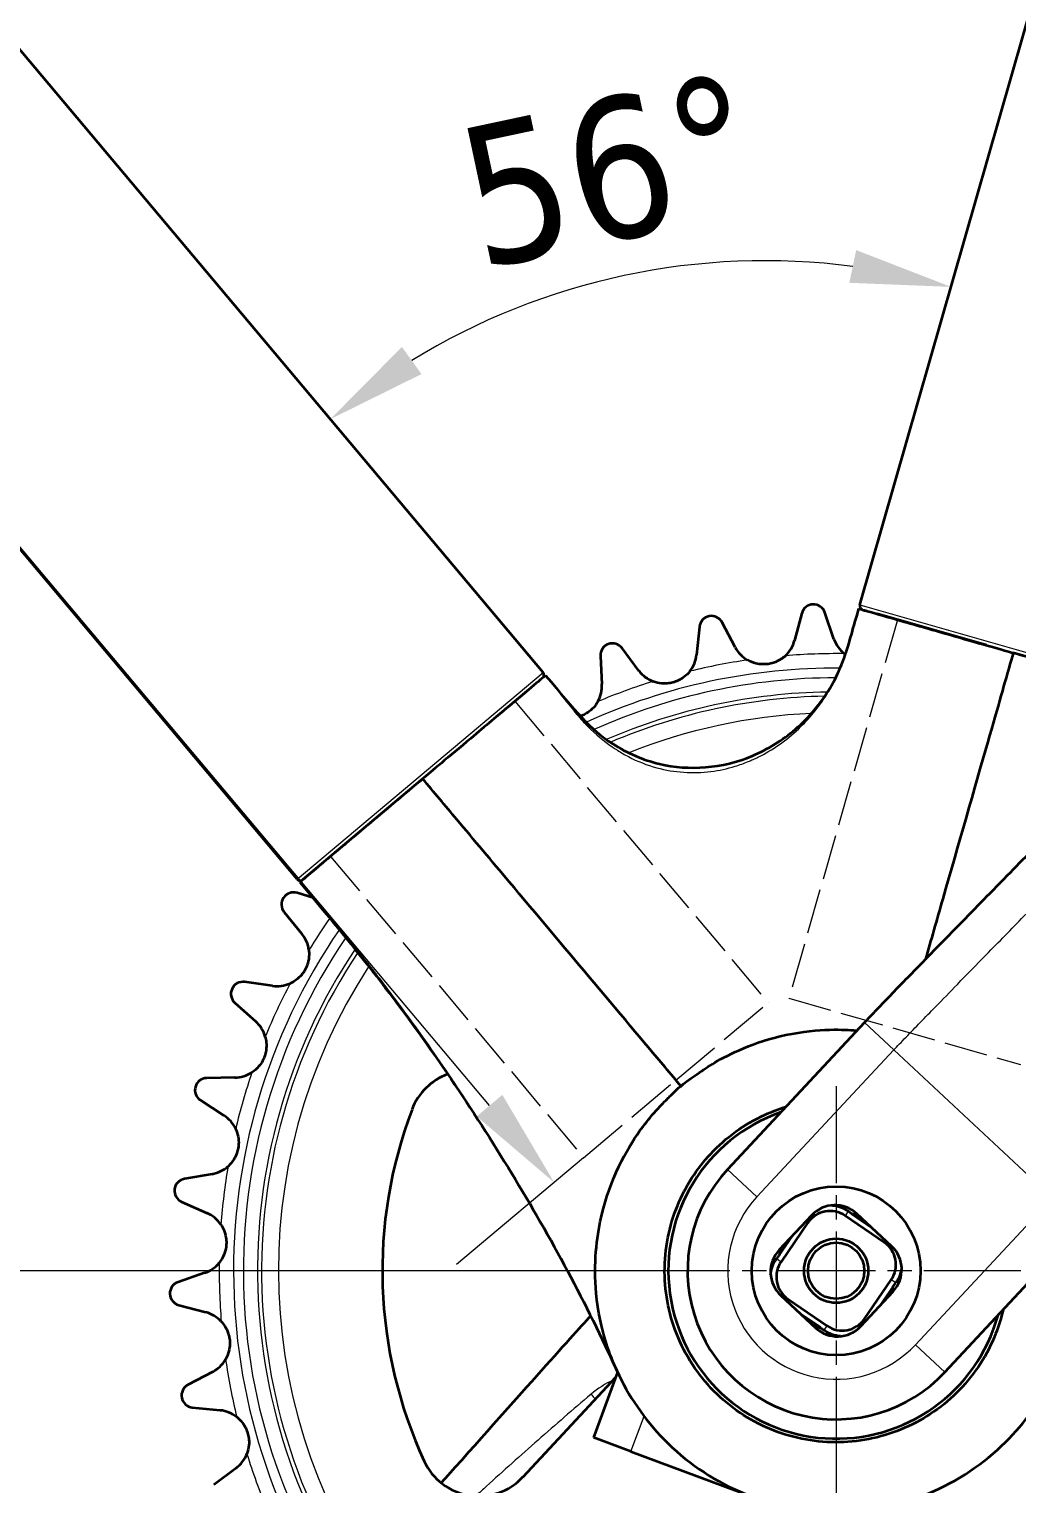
# Model space of a CAD drawing. Header units: millimetres. Extents: x 103 to 2059, y 115 to 1460.
# Drawn here: x 1101.3 to 1224.3, y 564.4 to 745.5 of the extents above; entities that cross this region are included whole.
import ezdxf

# ---------------------------------------------------------------- set-up
doc = ezdxf.new("R2010")
doc.units = ezdxf.units.MM
doc.header["$LTSCALE"] = 5
doc.linetypes.add('CHAIN', pattern=[0.3543, 0.2362, -0.0295, 0.0591, -0.0295])
doc.linetypes.add('DASHED', pattern=[0.2068, 0.1655, -0.0413])
for name, color, linetype, lineweight in [('Center Mark (ISO)', 7, 'Continuous', 9), ('Dimension (ISO)', 7, 'Continuous', 9), ('Hidden (ISO)', 7, 'DASHED', 9), ('Visible (ISO)', 7, 'Continuous', 35), ('Visible Narrow (ISO)', 7, 'Continuous', 9)]:
    doc.layers.add(name, color=color, linetype=linetype, lineweight=lineweight)
doc.styles.add('Note Text (ISO)', font='tahoma.ttf')
doc.dimstyles.new('Default (ISO)', dxfattribs={"dimscale": 5, "dimtxt": 3.5, "dimasz": 2.5, "dimexe": 3.175, "dimexo": 0, "dimgap": 0.762, "dimtad": 1, "dimdec": 1, "dimrnd": 1e-08, "dimzin": 4, "dimtxsty": 'Note Text (ISO)', "dimcen": 0.09, "dimdle": 10, "dimclrd": 256, "dimclre": 256, "dimclrt": 256, "dimadec": 0, "dimazin": 0, "dimtfac": 1.001486, "dimtmove": 0, "dimatfit": 3, "dimfxl": 0, "dimtolj": 1, "dimtzin": 0, "dimlwd": -1, "dimlwe": -1, "dimarcsym": 0})

# ---------------------------------------------------------------- blocks, each defined once
blk = doc.blocks.new('*D4')
at = {"layer": 'Defpoints', "color": 0}
for p in [(1188.94, 716.58), (1204.71, 673.84), (1165.25, 665.43), (1192.88, 632.57)]:
    blk.add_point(p, dxfattribs=at)
at = {"layer": 'Dimension (ISO)'}
blk.add_arc((1192.88, 632.57), 84.1, 82.5241, 121.5304, dxfattribs=at)
for points in [[(1204.24, 717.99), (1203.39, 713.92), (1216.06, 713.41)], [(1150.12, 702.56), (1147.68, 705.94), (1138.76, 696.94)]]:
    blk.add_solid(points, dxfattribs=at)
at = {"layer": 'Dimension (ISO)', "insert": (1153.67, 732.7), "char_height": 17.5, "attachment_point": 1, "rotation": 12.0272, "style": 'Note Text (ISO)'}
blk.add_mtext('\\A1;56°', dxfattribs=at)
blk = doc.blocks.new('*D5')
at = {"layer": 'Defpoints', "color": 0}
for p in [(881.23, 1080.41), (1321.29, 1080.41), (1221.3, 1034.49), (1204.71, 673.84)]:
    blk.add_point(p, dxfattribs=at)
at = {"layer": 'Dimension (ISO)'}
blk.add_arc((1321.29, 1080.41), 110.03, 186.5127, 247.4873, dxfattribs=at)
for points in [[(1209.89, 1067.81), (1214.05, 1068.05), (1211.26, 1080.41)], [(1279.85, 980.74), (1278.48, 976.8), (1290.96, 974.65)]]:
    blk.add_solid(points, dxfattribs=at)
at = {"layer": 'Dimension (ISO)', "insert": (1239.83, 1041.1), "char_height": 17.5, "attachment_point": 1, "rotation": 307, "style": 'Note Text (ISO)'}
blk.add_mtext('\\A1;74°', dxfattribs=at)
blk = doc.blocks.new('*D6')
at = {"layer": 'Defpoints', "color": 0}
for p in [(816.37, 1080.41), (881.23, 1080.41), (942.13, 997.81), (1165.25, 665.43)]:
    blk.add_point(p, dxfattribs=at)
at = {"layer": 'Dimension (ISO)'}
blk.add_arc((816.37, 1080.41), 150.46, 314.8159, 355.2386, dxfattribs=at)
for points in [[(964.23, 1068.01), (968.39, 1067.84), (966.83, 1080.41)], [(923.82, 972.14), (921.01, 975.22), (913.19, 965.24)]]:
    blk.add_solid(points, dxfattribs=at)
at = {"layer": 'Dimension (ISO)', "insert": (925.41, 1010.34), "char_height": 17.5, "attachment_point": 1, "rotation": 65.0272, "style": 'Note Text (ISO)'}
blk.add_mtext('\\A1;50°', dxfattribs=at)
blk = doc.blocks.new('*D7')
at = {"layer": 'Defpoints', "color": 0}
for p in [(805.44, 1039.02), (801.76, 1035.93), (1170.31, 605.02)]:
    blk.add_point(p, dxfattribs=at)
at = {"layer": 'Dimension (ISO)'}
for p, q in [((805.44, 1039.02), (789.61, 1025.71)), ((1158.59, 611.5), (809.81, 1026.36)), ((1170.31, 605.02), (1154.49, 591.71))]:
    blk.add_line(p, q, dxfattribs=at)
for points in [[(811.4, 1027.7), (808.21, 1025.02), (801.76, 1035.93)], [(1160.19, 612.84), (1157, 610.16), (1166.64, 601.93)]]:
    blk.add_solid(points, dxfattribs=at)
at = {"layer": 'Dimension (ISO)', "insert": (953.45, 897.37), "char_height": 17.5, "attachment_point": 1, "rotation": 310.0545, "style": 'Note Text (ISO)'}
blk.add_mtext('\\A1;\\fTahoma|b0|i0;{\\H17.5000;(469,0) - 567,0}', dxfattribs=at)
blk = doc.blocks.new('*D12')
at = {"layer": 'Defpoints', "color": 0}
for p in [(624.78, 661.37), (1641.2, 660.94), (1641.2, 191.37)]:
    blk.add_point(p, dxfattribs=at)
at = {"layer": 'Dimension (ISO)'}
for p, q in [((624.78, 661.37), (624.78, 175.49)), ((1641.2, 660.94), (1641.2, 175.49)), ((637.28, 191.37), (1628.7, 191.37))]:
    blk.add_line(p, q, dxfattribs=at)
for points in [[(637.28, 193.45), (637.28, 189.28), (624.78, 191.37)], [(1628.7, 193.45), (1628.7, 189.28), (1641.2, 191.37)]]:
    blk.add_solid(points, dxfattribs=at)
at = {"layer": 'Dimension (ISO)', "insert": (1090.59, 217.38), "char_height": 17.5, "attachment_point": 1, "style": 'Note Text (ISO)'}
blk.add_mtext('\\A1;1016,4', dxfattribs=at)
blk = doc.blocks.new('*D13')
at = {"layer": 'Defpoints', "color": 0}
for p in [(227.69, 661.37), (292.28, 661.37), (1178.75, 590.94)]:
    blk.add_point(p, dxfattribs=at)
at = {"layer": 'Dimension (ISO)'}
for p, q in [((292.28, 661.37), (211.82, 661.37)), ((227.69, 603.44), (227.69, 648.87)), ((1178.75, 590.94), (211.82, 590.94))]:
    blk.add_line(p, q, dxfattribs=at)
for points in [[(225.61, 648.87), (229.77, 648.87), (227.69, 661.37)], [(225.61, 603.44), (229.77, 603.44), (227.69, 590.94)]]:
    blk.add_solid(points, dxfattribs=at)
at = {"layer": 'Dimension (ISO)', "insert": (201.68, 603.47), "char_height": 17.5, "attachment_point": 1, "rotation": 90, "style": 'Note Text (ISO)'}
blk.add_mtext('\\A1;70,4', dxfattribs=at)
blk = doc.blocks.new('*D15')
at = {"layer": 'Defpoints', "color": 0}
for p in [(1201.75, 567.94), (624.78, 328.87), (624.78, 240.94)]:
    blk.add_point(p, dxfattribs=at)
at = {"layer": 'Dimension (ISO)'}
for p, q in [((1201.75, 567.94), (1201.75, 225.07)), ((624.78, 328.87), (624.78, 225.07)), ((1189.25, 240.94), (637.28, 240.94))]:
    blk.add_line(p, q, dxfattribs=at)
for points in [[(637.28, 243.03), (637.28, 238.86), (624.78, 240.94)], [(1189.25, 243.03), (1189.25, 238.86), (1201.75, 240.94)]]:
    blk.add_solid(points, dxfattribs=at)
at = {"layer": 'Dimension (ISO)', "insert": (884.49, 266.95), "char_height": 17.5, "attachment_point": 1, "style": 'Note Text (ISO)'}
blk.add_mtext('\\A1;577,0', dxfattribs=at)
blk = doc.blocks.new('*D16')
at = {"layer": 'Defpoints', "color": 0}
for p in [(1201.75, 567.94), (1641.2, 328.44), (1201.75, 240.94)]:
    blk.add_point(p, dxfattribs=at)
at = {"layer": 'Dimension (ISO)'}
for p, q in [((1201.75, 567.94), (1201.75, 225.07)), ((1641.2, 328.44), (1641.2, 225.07)), ((1628.7, 240.94), (1214.25, 240.94))]:
    blk.add_line(p, q, dxfattribs=at)
for points in [[(1214.25, 243.03), (1214.25, 238.86), (1201.75, 240.94)], [(1628.7, 243.03), (1628.7, 238.86), (1641.2, 240.94)]]:
    blk.add_solid(points, dxfattribs=at)
at = {"layer": 'Dimension (ISO)', "insert": (1400.01, 266.97), "char_height": 17.5, "attachment_point": 1, "style": 'Note Text (ISO)'}
blk.add_mtext('\\A1;439,5', dxfattribs=at)
blk = doc.blocks.new('*D17')
at = {"layer": 'Defpoints', "color": 0}
for p in [(178.7, 1142.44), (813.68, 1142.44), (1641.2, 312.94)]:
    blk.add_point(p, dxfattribs=at)
at = {"layer": 'Dimension (ISO)'}
for p, q in [((813.68, 1142.44), (162.83, 1142.44)), ((178.7, 325.44), (178.7, 1129.94)), ((1641.2, 312.94), (162.83, 312.94))]:
    blk.add_line(p, q, dxfattribs=at)
for points in [[(176.62, 1129.94), (180.79, 1129.94), (178.7, 1142.44)], [(176.62, 325.44), (180.79, 325.44), (178.7, 312.94)]]:
    blk.add_solid(points, dxfattribs=at)
at = {"layer": 'Dimension (ISO)', "insert": (152.64, 698.83), "char_height": 17.5, "attachment_point": 1, "rotation": 90, "style": 'Note Text (ISO)'}
blk.add_mtext('\\A1;829,5', dxfattribs=at)
blk = doc.blocks.new('*D18')
at = {"layer": 'Defpoints', "color": 0}
for p in [(129.29, 1279.41), (1543.27, 1279.41), (1641.2, 312.94)]:
    blk.add_point(p, dxfattribs=at)
at = {"layer": 'Dimension (ISO)'}
for p, q in [((1543.27, 1279.41), (113.41, 1279.41)), ((129.29, 325.44), (129.29, 1266.91)), ((1641.2, 312.94), (113.41, 312.94))]:
    blk.add_line(p, q, dxfattribs=at)
for points in [[(127.2, 1266.91), (131.37, 1266.91), (129.29, 1279.41)], [(127.2, 325.44), (131.37, 325.44), (129.29, 312.94)]]:
    blk.add_solid(points, dxfattribs=at)
at = {"layer": 'Dimension (ISO)', "insert": (103.27, 780.31), "char_height": 17.5, "attachment_point": 1, "rotation": 90, "style": 'Note Text (ISO)'}
blk.add_mtext('\\A1;966,5', dxfattribs=at)
blk = doc.blocks.new('*D19')
at = {"layer": 'Defpoints', "color": 0}
for p in [(276.78, 661.37), (1989.2, 660.94), (1989.2, 131.37)]:
    blk.add_point(p, dxfattribs=at)
at = {"layer": 'Dimension (ISO)'}
for p, q in [((276.78, 661.37), (276.78, 115.49)), ((1989.2, 660.94), (1989.2, 115.49)), ((289.28, 131.37), (1976.7, 131.37))]:
    blk.add_line(p, q, dxfattribs=at)
for points in [[(289.28, 133.45), (289.28, 129.28), (276.78, 131.37)], [(1976.7, 133.45), (1976.7, 129.28), (1989.2, 131.37)]]:
    blk.add_solid(points, dxfattribs=at)
at = {"layer": 'Dimension (ISO)', "insert": (1090.59, 157.39), "char_height": 17.5, "attachment_point": 1, "style": 'Note Text (ISO)'}
blk.add_mtext('\\A1;1712,4', dxfattribs=at)
blk = doc.blocks.new('*D20')
at = {"layer": 'Defpoints', "color": 0}
for p in [(1033.52, 684.27), (1134.63, 639.69), (1175.57, 590.94), (1175.62, 590.94)]:
    blk.add_point(p, dxfattribs=at)
at = {"layer": 'Dimension (ISO)'}
blk.add_line((1175.57, 590.94), (989.74, 590.94), dxfattribs=at)
blk.add_arc((1175.62, 590.94), 170, 134.2684, 175.7861, dxfattribs=at)
for points in [[(1055.55, 714.22), (1058.35, 711.13), (1066.22, 721.07)], [(1008.16, 603.36), (1003.99, 603.51), (1005.62, 590.94)]]:
    blk.add_solid(points, dxfattribs=at)
at = {"layer": 'Dimension (ISO)', "insert": (985.11, 620.73), "char_height": 17.5, "attachment_point": 1, "rotation": 75.9104, "style": 'Note Text (ISO)'}
blk.add_mtext('\\A1;50°', dxfattribs=at)

msp = doc.modelspace()

# ---------------------------------------------------------------- linework, layer by layer
at = {"layer": 'Center Mark (ISO)', "linetype": 'CHAIN', "ltscale": 10.223008}
for p, q in [((1201.75, 613.94), (1201.75, 567.94)), ((1224.75, 590.94), (1178.75, 590.94))]:
    msp.add_line(p, q, dxfattribs=at)
at = {"layer": 'Dimension (ISO)'}
msp.add_line((1178.75, 590.94), (1175.62, 590.94), dxfattribs=at)
at = {"layer": 'Hidden (ISO)', "ltscale": 6.769419}
msp.add_line((1209.38, 671.98), (1195.87, 624.88), dxfattribs=at)
at = {"layer": 'Hidden (ISO)', "ltscale": 3.301865}
msp.add_line((1206.87, 672.7), (1205.05, 673.22), dxfattribs=at)
at = {"layer": 'Hidden (ISO)', "ltscale": 1.333499}
msp.add_line((1223.8, 667.84), (1220.45, 668.8), dxfattribs=at)
at = {"layer": 'Hidden (ISO)', "ltscale": 3.564898}
msp.add_line((1165.19, 664.73), (1163.5, 663.31), dxfattribs=at)
at = {"layer": 'Hidden (ISO)', "ltscale": 6.769598}
msp.add_line((1161.75, 661.83), (1193.28, 624.32), dxfattribs=at)
at = {"layer": 'Hidden (ISO)', "ltscale": 6.205832}
msp.add_line((1159.39, 659.85), (1150.26, 652.18), dxfattribs=at)
at = {"layer": 'Hidden (ISO)', "ltscale": 6.768548}
msp.add_line((1138.79, 642.52), (1170.31, 605.02), dxfattribs=at)
at = {"layer": 'Hidden (ISO)', "ltscale": 6.510623}
msp.add_line((1195.87, 624.88), (1224.71, 616.61), dxfattribs=at)
at = {"layer": 'Hidden (ISO)', "ltscale": 7.596292}
msp.add_line((1181.79, 614.67), (1193.28, 624.32), dxfattribs=at)
at = {"layer": 'Hidden (ISO)', "ltscale": 7.594634}
msp.add_line((1170.31, 605.02), (1181.79, 614.67), dxfattribs=at)
at = {"layer": 'Hidden (ISO)', "ltscale": 0.031019}
msp.add_arc((1205.19, 673.7), 0.5, 244.6344, 254, dxfattribs=at)
at = {"layer": 'Hidden (ISO)', "ltscale": 0.022783}
msp.add_arc((1164.87, 665.11), 0.5, 310.0545, 316.9413, dxfattribs=at)
at = {"layer": 'Visible (ISO)'}
for p, q in [((1165.25, 665.43), (864.09, 1023.65)), ((1204.71, 673.84), (1300.91, 1009.32)), ((1134.63, 639.69), (833.47, 997.91)), ((1197.47, 672.78), (1196.58, 669.4)), ((1201.47, 669.57), (1200.34, 672.88)), ((1220.45, 668.8), (1206.87, 672.7)), ((1209.38, 671.98), (1209.38, 671.98)), ((1184.73, 671.1), (1184.37, 667.63)), ((1189.18, 668.56), (1187.54, 671.65)), ((1177.19, 665.64), (1175.09, 668.44)), ((1172.39, 667.45), (1172.58, 663.97)), ((1230.94, 665.79), (1223.8, 667.84)), ((1163.5, 663.31), (1159.39, 659.85)), ((1161.75, 661.83), (1161.75, 661.83)), ((1150.26, 652.18), (1135.34, 639.63)), ((1138.78, 642.53), (1138.79, 642.52)), ((1136.62, 637.36), (1134.63, 637.97)), ((1133.03, 635.59), (1135.23, 632.88)), ((1131.56, 626.4), (1128.1, 626.89)), ((1126.89, 624.29), (1129.49, 621.96)), ((1205.27, 621.84), (1188.22, 603.56)), ((1126.88, 614.98), (1123.39, 614.93)), ((1181.79, 614.67), (1181.79, 614.67)), ((1122.59, 612.17), (1125.53, 610.27)), ((1124.04, 602.97), (1120.6, 602.38)), ((1120.25, 599.53), (1123.44, 598.11)), ((1198.68, 597.84), (1194.65, 593.53)), ((1207.73, 594.47), (1202.87, 597.8)), ((1203.7, 598.03), (1206.1, 596.38)), ((1208.64, 594.01), (1204.33, 598.04)), ((1198.22, 596.93), (1194.89, 592.06)), ((1215.27, 578.32), (1232.33, 596.6)), ((1194.66, 592.9), (1196.31, 595.3)), ((1123.11, 590.67), (1119.81, 589.54)), ((1205.27, 584.96), (1208.6, 589.82)), ((1208.83, 588.99), (1207.18, 586.58)), ((1194.85, 587.87), (1199.16, 583.85)), ((1195.76, 587.42), (1200.62, 584.09)), ((1204.81, 584.05), (1208.84, 588.36)), ((1119.91, 586.67), (1123.28, 585.78)), ((1171.19, 585.32), (1171.16, 585.29)), ((1199.79, 583.86), (1197.39, 585.51)), ((1124.13, 578.37), (1121.04, 576.74)), ((1174.54, 578.3), (1171.52, 570.2)), ((1174.29, 577.65), (1162.75, 565.27)), ((1121.58, 573.92), (1125.06, 573.57)), ((1176.2, 568.45), (1171.52, 570.2)), ((1176.2, 568.45), (1191.26, 562.83)), ((1127.05, 566.39), (1124.25, 564.29))]:
    msp.add_line(p, q, dxfattribs=at)
for radius in [10.5, 4, 3.5]:
    msp.add_circle((1201.75, 590.94), radius, dxfattribs=at)
for centre, radius, start, end in [((1198.92, 672.39), 1.5, 18.8492, 165.1176), ((1205.19, 673.7), 0.5, 164, 244.6344), ((1186.22, 670.95), 1.5, 27.8492, 174.1176), ((1173.89, 667.54), 1.5, 36.8492, 183.1176), ((1192.71, 670.43), 4, 207.8492, 240.0376), ((1192.71, 670.43), 4, 312.9291, 345.1176), ((1205.26, 670.87), 4, 198.8492, 231.0376), ((1180.39, 668.04), 4, 321.9291, 354.1176), ((1164.87, 665.11), 0.5, 316.9413, 40.0545), ((1180.39, 668.04), 4, 216.8492, 249.0376), ((1168.59, 663.75), 4, 330.9291, 3.1176), ((1135.02, 640.01), 0.5, 220.0545, 310.0545), ((1134.19, 636.54), 1.5, 72.8492, 219.1176), ((1132.13, 630.36), 4, 6.9291, 39.1176), ((1127.89, 625.41), 1.5, 81.8492, 228.1176), ((1132.13, 630.36), 4, 261.8492, 294.0376), ((1126.82, 618.98), 4, 15.9291, 48.1176), ((1123.41, 613.43), 1.5, 90.8492, 237.1176), ((1126.82, 618.98), 4, 270.8492, 303.0376), ((1155.95, 608.37), 7.5, 110.0725, 159.1654), ((1123.36, 606.92), 4, 24.9291, 57.1176), ((1201.75, 590.94), 56.5, 159.1654, 204.8013), ((1201.75, 590.94), 20.9, 109.2555, 344.7112), ((1123.36, 606.92), 4, 279.8492, 312.0376), ((1201.75, 590.94), 18.5, 136.9834, 316.9834), ((1120.86, 600.9), 1.5, 99.8492, 246.1176), ((1121.82, 594.46), 4, 33.9291, 66.1176), ((1200.98, 595.04), 3.34, 55.5933, 145.5933), ((1201.6, 595.11), 4, 46.9834, 136.9834), ((1201.75, 590.94), 7.35, 65.9729, 74.5828), ((1205.85, 591.71), 3.34, 325.5933, 55.5933), ((1205.91, 591.09), 4, 316.9834, 46.9834), ((1197.58, 590.8), 4, 136.9834, 226.9834), ((1201.75, 590.94), 7.35, 155.9729, 164.5828), ((1121.82, 594.46), 4, 288.8492, 321.0376), ((1197.64, 590.18), 3.34, 145.5933, 235.5933), ((1120.29, 588.12), 1.5, 108.8492, 255.1176), ((1201.75, 590.94), 7.35, 335.9729, 344.5828), ((1122.26, 581.91), 4, 42.9291, 75.1176), ((1202.51, 586.84), 3.34, 235.5933, 325.5933), ((1201.75, 590.94), 7.35, 245.9729, 254.5828), ((1201.89, 586.77), 4, 226.9834, 316.9834), ((1122.26, 581.91), 4, 297.8492, 330.0376), ((1121.74, 575.42), 1.5, 117.8492, 264.1176), ((1124.65, 569.59), 4, 51.9291, 84.1176), ((1124.65, 569.59), 4, 306.8492, 339.0376), ((1157.26, 570.39), 7.5, 204.8013, 316.9834)]:
    msp.add_arc(centre, radius, start, end, dxfattribs=at)
for points, knots in [([(1286.38, 705.84), (1283.46, 702.73), (1280.53, 699.62), (1271.77, 690.39), (1265.94, 684.3), (1255.62, 673.59), (1251.14, 668.96), (1243.2, 660.79), (1239.76, 657.25), (1233.66, 651), (1231.01, 648.29), (1226.33, 643.49), (1224.29, 641.4), (1220.68, 637.71), (1219.11, 636.11), (1216.34, 633.27), (1215.13, 632.03), (1212.99, 629.84), (1212.06, 628.88), (1210.48, 627.26), (1209.84, 626.6), (1208.55, 625.27), (1207.9, 624.6), (1206.93, 623.58), (1206.6, 623.24), (1205.94, 622.56), (1205.62, 622.21), (1205.27, 621.84)], [-11.831263, -11.831263, -11.831263, -11.831263, -10.547511, -10.547511, -7.994748, -7.994748, -6.031084, -6.031084, -4.520573, -4.520573, -3.358641, -3.358641, -2.464848, -2.464848, -1.777314, -1.777314, -1.248443, -1.248443, -0.841618, -0.841618, -0.560988, -0.560988, -0.280498, -0.280498, -0.140249, -0.140249, 0, 0, 0, 0]), ([(1165.57, 665.05), (1169.3, 660.63), (1171.08, 658.33), (1175.75, 655.37), (1177.71, 654.53), (1181.61, 653.6), (1183.55, 653.46), (1187.49, 653.78), (1189.46, 654.26), (1193.24, 655.85), (1195.09, 656.99), (1198.34, 659.79), (1199.8, 661.53), (1202.15, 665.4), (1202.76, 667), (1203.97, 671.26), (1204.17, 672), (1204.57, 673.36)], [0.00373, 0.00373, 0.00373, 0.00373, 1.502658, 1.502658, 2.463388, 2.463388, 3.352391, 3.352391, 4.266692, 4.266692, 5.206296, 5.206296, 6.180566, 6.180566, 7.183199, 7.183199, 7.498367, 7.498367, 7.498367, 7.498367]), ([(1204.57, 673.36), (1204.6, 673.35), (1204.71, 673.32), (1207.27, 672.58), (1208.79, 672.14), (1212.19, 671.17), (1214.4, 670.54), (1219.91, 668.96), (1222.74, 668.15), (1223.8, 667.84)], [-0.8552981, -0.8552981, -0.8552981, -0.8552981, -0.6739477, -0.6739477, -0.5311762, -0.5311762, -0.3292998, -0.3292998, -0.000001, -0.000001, -0.000001, -0.000001]), ([(1195.44, 667.5), (1195.26, 667.34), (1195.06, 667.19), (1194.57, 666.88), (1194.27, 666.73), (1193.73, 666.56), (1193.5, 666.5), (1193.05, 666.44), (1192.83, 666.43), (1192.32, 666.44), (1192.03, 666.48), (1191.38, 666.64), (1191.03, 666.78), (1190.71, 666.97)], [-0.7206941, -0.7206941, -0.7206941, -0.7206941, -0.6497683, -0.6497683, -0.5551292, -0.5551292, -0.4893051, -0.4893051, -0.4267558, -0.4267558, -0.3454269, -0.3454269, -0.2370306, -0.2370306, -0.2370306, -0.2370306]), ([(1223.8, 667.84), (1223.75, 667.67), (1223.6, 667.18), (1223.39, 666.45), (1222.85, 664.58), (1221.86, 661.07), (1220.62, 656.77), (1218.98, 651.04), (1216.91, 643.89), (1215.02, 637.25), (1214.27, 634.61), (1213.53, 632.05), (1212.86, 629.7)], [1, 1, 1, 1, 1.0935433, 1.0935433, 1.0935433, 1.3314269, 1.3314269, 1.3314269, 1.6480186, 1.6480186, 1.6480186, 1.774227, 1.774227, 1.774227, 1.774227]), ([(1241.7, 662.71), (1241.32, 662.82), (1240.53, 663.05), (1237.75, 663.84), (1236.31, 664.26), (1233.12, 665.17), (1231.39, 665.67), (1226.86, 666.96), (1224.71, 667.58), (1223.8, 667.84)], [-0.9236692, -0.9236692, -0.9236692, -0.9236692, -0.6688954, -0.6688954, -0.4743845, -0.4743845, -0.2842857, -0.2842857, -0.000001, -0.000001, -0.000001, -0.000001]), ([(1165.57, 665.05), (1165.56, 665.04), (1165.55, 665.03), (1165.45, 664.95), (1165.37, 664.88), (1165.08, 664.64), (1164.79, 664.4), (1163.65, 663.43), (1162.52, 662.48), (1159.7, 660.11), (1158.05, 658.73), (1153.53, 654.93), (1151.23, 652.99), (1150.26, 652.18)], [0.018252, 0.018252, 0.018252, 0.018252, 0.189798, 0.189798, 0.346072, 0.346072, 0.657308, 0.657308, 1.294889, 1.294889, 1.915109, 1.915109, 2.847567, 2.847567, 2.847567, 2.847567]), ([(1183.54, 665.57), (1183.4, 665.39), (1183.24, 665.22), (1182.81, 664.84), (1182.53, 664.64), (1182.01, 664.38), (1181.79, 664.29), (1181.35, 664.15), (1181.13, 664.1), (1180.62, 664.04), (1180.33, 664.03), (1179.66, 664.09), (1179.3, 664.17), (1178.96, 664.3)], [-0.7207961, -0.7207961, -0.7207961, -0.7207961, -0.6533465, -0.6533465, -0.5570058, -0.5570058, -0.4901798, -0.4901798, -0.4269054, -0.4269054, -0.3450301, -0.3450301, -0.237029, -0.237029, -0.237029, -0.237029]), ([(1162.87, 662.78), (1162.87, 662.78), (1162.88, 662.78), (1163.04, 662.91), (1163.19, 663.05), (1163.35, 663.18)], [0.6153898, 0.6153898, 0.6153898, 0.6153898, 0.61689294, 0.61689294, 0.6802657, 0.6802657, 0.6802657, 0.6802657]), ([(1162.87, 662.78), (1162.87, 662.78), (1162.88, 662.78), (1163.04, 662.91), (1163.19, 663.05), (1163.35, 663.18)], [0.6153898, 0.6153898, 0.6153898, 0.6153898, 0.61689294, 0.61689294, 0.6802657, 0.6802657, 0.6802657, 0.6802657]), ([(1172.09, 661.81), (1171.98, 661.62), (1171.87, 661.44), (1171.51, 661), (1171.26, 660.75), (1170.79, 660.4), (1170.58, 660.27), (1170.22, 660.09), (1170.07, 660.03), (1169.92, 659.98)], [-0.7207378, -0.7207378, -0.7207378, -0.7207378, -0.6587958, -0.6587958, -0.5600043, -0.5600043, -0.4915829, -0.4915829, -0.4462145, -0.4462145, -0.4462145, -0.4462145]), ([(1150.26, 652.18), (1149.11, 651.21), (1147, 649.43), (1142.71, 645.82), (1141.06, 644.42), (1137.83, 641.71), (1136.85, 640.89), (1135.41, 639.68), (1135.12, 639.44), (1135.01, 639.35)], [-1.0516128, -1.0516128, -1.0516128, -1.0516128, -0.8257225, -0.8257225, -0.6613532, -0.6613532, -0.4463352, -0.4463352, -0.0789263, -0.0789263, -0.0789263, -0.0789263]), ([(1182.44, 613.91), (1181.83, 614.63), (1181.16, 615.42), (1180.45, 616.27), (1177.88, 619.33), (1174.61, 623.23), (1170.93, 627.6), (1167.87, 631.23), (1164.52, 635.21), (1161.03, 639.37), (1158.9, 641.9), (1156.72, 644.5), (1154.51, 647.12), (1153.1, 648.81), (1151.67, 650.5), (1150.26, 652.18)], [-2, -2, -2, -2, -1.905729, -1.905729, -1.905729, -1.565227, -1.565227, -1.565227, -1.282613, -1.282613, -1.282613, -1.110449, -1.110449, -1.110449, -1, -1, -1, -1]), ([(1134.98, 639.33), (1138.4, 635.19), (1141.11, 631.97), (1146.83, 624.62), (1149.6, 620.86), (1154.93, 613.19), (1157.5, 609.28), (1162.44, 601.33), (1164.81, 597.3), (1169.29, 589.13), (1171.4, 585.02), (1173.37, 580.82)], [0.479206, 0.479206, 0.479206, 0.479206, 1.932866, 1.932866, 3.386526, 3.386526, 4.840185, 4.840185, 6.293845, 6.293845, 7.747505, 7.747505, 7.747505, 7.747505]), ([(1136.1, 630.84), (1136.12, 630.65), (1136.13, 630.46), (1136.12, 629.91), (1136.06, 629.55), (1135.89, 628.97), (1135.79, 628.74), (1135.57, 628.31), (1135.45, 628.11), (1135.12, 627.69), (1134.92, 627.48), (1134.4, 627.05), (1134.09, 626.85), (1133.76, 626.7)], [-0.7206686, -0.7206686, -0.7206686, -0.7206686, -0.6653866, -0.6653866, -0.563676, -0.563676, -0.4933101, -0.4933101, -0.4274756, -0.4274756, -0.3436616, -0.3436616, -0.2370232, -0.2370232, -0.2370232, -0.2370232]), ([(1182.44, 613.91), (1182.77, 614.3), (1183.29, 614.63), (1185.22, 615.95), (1185.82, 616.37), (1188.4, 617.9), (1191.55, 619.46), (1199.73, 621.19), (1202.85, 620.96), (1204.22, 620.85), (1204.28, 620.84), (1204.33, 620.84)], [0.000001, 0.000001, 0.000001, 0.000001, 0.1539548, 0.1539548, 0.254003, 0.254003, 0.4706941, 0.4706941, 0.704022, 0.704022, 0.7143036, 0.7143036, 0.7143036, 0.7143036]), ([(1130.67, 620.08), (1130.73, 619.86), (1130.77, 619.62), (1130.83, 619.05), (1130.82, 618.71), (1130.74, 618.14), (1130.68, 617.91), (1130.53, 617.47), (1130.44, 617.27), (1130.2, 616.82), (1130.03, 616.58), (1129.59, 616.07), (1129.31, 615.83), (1129, 615.63)], [-0.7208053, -0.7208053, -0.7208053, -0.7208053, -0.6524915, -0.6524915, -0.5565382, -0.5565382, -0.4899616, -0.4899616, -0.4268677, -0.4268677, -0.3451284, -0.3451284, -0.2370294, -0.2370294, -0.2370294, -0.2370294]), ([(1174.44, 578.51), (1173.75, 580.08), (1172.31, 583.45), (1171.53, 591.84), (1171.92, 595.05), (1173.59, 602.46), (1175.67, 606.05), (1177.84, 609.1), (1178.46, 609.88), (1179.78, 611.41), (1180.27, 611.89), (1180.88, 612.49), (1181.02, 612.62), (1182.03, 613.62), (1182.13, 613.78), (1182.44, 613.91)], [-0.5481023, -0.5481023, -0.5481023, -0.5481023, -0.4518022, -0.4518022, -0.3760349, -0.3760349, -0.2278024, -0.2278024, -0.175038, -0.175038, -0.1180356, -0.1180356, -0.1014321, -0.1014321, -0.000001, -0.000001, -0.000001, -0.000001]), ([(1182.02, 599.12), (1183, 601.48), (1184.39, 603.64), (1188.04, 607.55), (1190.33, 609.2), (1193.73, 610.75), (1194.6, 611.08), (1195.49, 611.36)], [-13.457624, -13.457624, -13.457624, -13.457624, -12.692199, -12.692199, -11.852859, -11.852859, -11.572563, -11.572563, -11.572563, -11.572563]), ([(1126.98, 608.6), (1127.09, 608.38), (1127.17, 608.14), (1127.31, 607.57), (1127.36, 607.24), (1127.36, 606.68), (1127.33, 606.45), (1127.26, 606), (1127.2, 605.79), (1127.03, 605.31), (1126.9, 605.05), (1126.55, 604.48), (1126.31, 604.19), (1126.03, 603.94)], [-0.7207106, -0.7207106, -0.7207106, -0.7207106, -0.6484878, -0.6484878, -0.5544322, -0.5544322, -0.4889809, -0.4889809, -0.4267015, -0.4267015, -0.3455757, -0.3455757, -0.2370312, -0.2370312, -0.2370312, -0.2370312]), ([(1222.54, 586.11), (1222.3, 585.09), (1221.99, 584.09), (1220.58, 580.5), (1219.05, 578.13), (1215.16, 574.1), (1212.84, 572.49), (1207.71, 570.26), (1204.96, 569.65), (1199.37, 569.54), (1196.59, 570.04), (1191.35, 572.08), (1188.95, 573.62), (1184.86, 577.57), (1183.23, 579.94), (1180.99, 585.17), (1180.41, 587.98), (1180.38, 593.67), (1180.93, 596.49), (1182.02, 599.12)], [-7.081955, -7.081955, -7.081955, -7.081955, -6.765807, -6.765807, -5.926276, -5.926276, -5.086953, -5.086953, -4.248128, -4.248128, -3.409805, -3.409805, -2.561345, -2.561345, -1.706717, -1.706717, -0.853705, -0.853705, 0, 0, 0, 0]), ([(1201.22, 599.09), (1201.29, 599.09), (1201.37, 599.08), (1201.84, 599.02), (1202.22, 598.91), (1202.79, 598.66), (1203.03, 598.52), (1203.25, 598.36)], [2.4081631, 2.4081631, 2.4081631, 2.4081631, 2.4308247, 2.4308247, 2.550375, 2.550375, 2.6507036, 2.6507036, 2.6507036, 2.6507036]), ([(1125.14, 596.69), (1125.28, 596.48), (1125.4, 596.26), (1125.63, 595.72), (1125.72, 595.4), (1125.81, 594.85), (1125.83, 594.61), (1125.82, 594.16), (1125.8, 593.94), (1125.7, 593.44), (1125.62, 593.17), (1125.36, 592.55), (1125.16, 592.23), (1124.93, 591.94)], [-0.720715, -0.720715, -0.720715, -0.720715, -0.6481525, -0.6481525, -0.5542499, -0.5542499, -0.4888962, -0.4888962, -0.4266875, -0.4266875, -0.3456148, -0.3456148, -0.2370313, -0.2370313, -0.2370313, -0.2370313]), ([(1193.59, 590.41), (1193.6, 590.49), (1193.61, 590.57), (1193.67, 591.04), (1193.78, 591.42), (1194.03, 591.99), (1194.17, 592.23), (1194.33, 592.45)], [2.4081631, 2.4081631, 2.4081631, 2.4081631, 2.4308247, 2.4308247, 2.550375, 2.550375, 2.6507036, 2.6507036, 2.6507036, 2.6507036]), ([(1209.9, 591.47), (1209.89, 591.4), (1209.88, 591.32), (1209.82, 590.84), (1209.71, 590.47), (1209.46, 589.9), (1209.32, 589.66), (1209.16, 589.44)], [2.4081631, 2.4081631, 2.4081631, 2.4081631, 2.4308247, 2.4308247, 2.550375, 2.550375, 2.6507036, 2.6507036, 2.6507036, 2.6507036]), ([(1125.19, 584.63), (1125.35, 584.46), (1125.5, 584.26), (1125.81, 583.77), (1125.96, 583.47), (1126.13, 582.93), (1126.19, 582.7), (1126.25, 582.25), (1126.26, 582.03), (1126.25, 581.52), (1126.21, 581.23), (1126.05, 580.58), (1125.91, 580.23), (1125.72, 579.91)], [-0.7206941, -0.7206941, -0.7206941, -0.7206941, -0.6497683, -0.6497683, -0.5551292, -0.5551292, -0.4893051, -0.4893051, -0.4267558, -0.4267558, -0.3454269, -0.3454269, -0.2370306, -0.2370306, -0.2370306, -0.2370306]), ([(1202.27, 582.79), (1202.2, 582.8), (1202.12, 582.81), (1201.65, 582.87), (1201.27, 582.98), (1200.7, 583.23), (1200.46, 583.37), (1200.24, 583.53)], [2.4081631, 2.4081631, 2.4081631, 2.4081631, 2.4308247, 2.4308247, 2.550375, 2.550375, 2.6507036, 2.6507036, 2.6507036, 2.6507036]), ([(1174.44, 578.51), (1175.88, 575.35), (1177.86, 572.46), (1182.99, 567.21), (1186.2, 565), (1193.34, 561.88), (1197.22, 561.03), (1205.07, 560.87), (1208.98, 561.56), (1216.24, 564.39), (1219.54, 566.48), (1224.87, 571.52), (1226.96, 574.33), (1228.53, 577.43)], [0.000001, 0.000001, 0.000001, 0.000001, 1.041341, 1.041341, 2.199104, 2.199104, 3.37621, 3.37621, 4.553299, 4.553299, 5.711063, 5.711063, 6.751806, 6.751806, 6.751806, 6.751806]), ([(1127.11, 572.74), (1127.3, 572.59), (1127.47, 572.43), (1127.85, 572), (1128.05, 571.72), (1128.31, 571.21), (1128.4, 570.99), (1128.54, 570.55), (1128.58, 570.33), (1128.65, 569.82), (1128.66, 569.53), (1128.6, 568.86), (1128.51, 568.5), (1128.38, 568.16)], [-0.7207961, -0.7207961, -0.7207961, -0.7207961, -0.6533465, -0.6533465, -0.5570058, -0.5570058, -0.4901798, -0.4901798, -0.4269054, -0.4269054, -0.3450301, -0.3450301, -0.237029, -0.237029, -0.237029, -0.237029])]:
    msp.add_open_spline(points, degree=3, knots=knots, dxfattribs=at)
for points in [[(1204.57, 673.36), (1204.57, 673.36), (1204.57, 673.36), (1204.57, 673.36)], [(1205.18, 673.19), (1205.32, 673.15), (1205.46, 673.11), (1205.6, 673.07)], [(1202.89, 667.64), (1202.84, 667.68), (1202.79, 667.72), (1202.74, 667.76)], [(1165.57, 665.05), (1165.57, 665.05), (1165.57, 665.05), (1165.57, 665.05)], [(1164.65, 664.27), (1164.76, 664.37), (1164.88, 664.47), (1164.99, 664.56)], [(1134.98, 639.33), (1135.88, 640.08), (1136.77, 640.83), (1137.67, 641.58)], [(1135.01, 639.35), (1134.99, 639.34), (1134.98, 639.33), (1134.98, 639.33)], [(1171.16, 585.29), (1168.76, 582.7), (1161.85, 574.94), (1152.58, 564.53)], [(1173.37, 580.82), (1173.74, 580.05), (1174.09, 579.28), (1174.44, 578.51)]]:
    msp.add_open_spline(points, degree=3, dxfattribs=at)
for points in [[(1203.7, 598.03), (1203.48, 598.19), (1203.25, 598.36)], [(1194.66, 592.9), (1194.5, 592.67), (1194.33, 592.45)], [(1208.83, 588.99), (1208.99, 589.21), (1209.16, 589.44)], [(1199.79, 583.86), (1200.01, 583.7), (1200.24, 583.53)]]:
    msp.add_rational_spline(points, [1.22444228091, 1.21573071742, 1.20515464131], degree=2, dxfattribs=at)
at = {"layer": 'Visible Narrow (ISO)'}
for p, q in [((1204.71, 673.84), (1243.16, 662.81)), ((1134.63, 639.69), (1165.25, 665.43)), ((1208.93, 618.43), (1205.27, 621.84)), ((1191.87, 600.15), (1208.93, 618.43)), ((1228.67, 600.01), (1208.93, 618.43)), ((1188.22, 603.56), (1191.87, 600.15)), ((1228.67, 600.01), (1211.62, 581.73)), ((1203.25, 598.36), (1202.87, 597.8)), ((1198.22, 596.93), (1197.98, 597.1)), ((1207.73, 594.47), (1207.9, 594.71)), ((1194.33, 592.45), (1194.89, 592.06)), ((1209.16, 589.44), (1208.6, 589.82)), ((1195.59, 587.18), (1195.76, 587.42)), ((1171.16, 585.29), (1171.25, 585.21)), ((1205.27, 584.96), (1205.51, 584.79)), ((1200.24, 583.53), (1200.62, 584.09)), ((1215.27, 578.32), (1211.62, 581.73)), ((1176.2, 568.45), (1177.83, 572.83))]:
    msp.add_line(p, q, dxfattribs=at)
for radius, start, end in [(76.82, 98.256, 103.7107), (76.82, 89.256, 94.7107), (75.03, 89.6033, 114.493), (73.81, 90.0372, 114.1167), (76.82, 107.256, 112.7107), (72.05, 90.8499, 113.4057), (71.54, 91.1282, 113.1518), (69.45, 92.5419, 111.8298), (76.82, 145.1389, 148.7107), (75.03, 145.5241, 359.4663), (73.81, 145.8043, 359.3091), (72.05, 146.2332, 359.0749), (71.54, 146.3628, 359.0055), (69.45, 146.9269, 358.71), (76.82, 152.256, 157.7107), (76.82, 161.256, 166.7107), (76.82, 170.256, 175.7107), (13.5, 136.9834, 316.9834), (76.82, 179.256, 184.7107), (76.82, 188.256, 193.7107), (76.82, 197.256, 202.7107)]:
    msp.add_arc((1201.75, 590.94), radius, start, end, dxfattribs=at)
msp.add_ellipse((1171.65, 576.02), major_axis=(-2.26, 2.67), ratio=0.176143, start_param=1.591419, end_param=1.831322, dxfattribs=at)
for points, knots in [([(1208.93, 618.43), (1209.13, 618.65), (1209.37, 618.9), (1209.89, 619.44), (1210.16, 619.73), (1211.02, 620.61), (1211.63, 621.24), (1212.85, 622.5), (1213.47, 623.14), (1215.01, 624.71), (1215.92, 625.65), (1218.03, 627.82), (1219.23, 629.04), (1221.99, 631.87), (1223.56, 633.47), (1227.17, 637.16), (1229.21, 639.25), (1233.91, 644.06), (1236.57, 646.78), (1242.69, 653.07), (1246.16, 656.63), (1254.15, 664.87), (1258.67, 669.54), (1269.1, 680.37), (1275.02, 686.54), (1284.72, 696.77), (1288.48, 700.76), (1292.26, 704.81)], [0, 0, 0, 0, 0.140249, 0.140249, 0.280498, 0.280498, 0.560988, 0.560988, 0.841618, 0.841618, 1.248443, 1.248443, 1.777314, 1.777314, 2.464848, 2.464848, 3.358641, 3.358641, 4.520573, 4.520573, 6.031084, 6.031084, 7.994748, 7.994748, 10.547511, 10.547511, 12.157778, 12.157778, 12.157778, 12.157778]), ([(1203.98, 671.27), (1204.03, 671.44), (1204.07, 671.61), (1204.2, 672.06), (1204.28, 672.32), (1204.4, 672.77), (1204.46, 672.95), (1204.51, 673.14)], [7.2890674, 7.2890674, 7.2890674, 7.2890674, 7.3425403, 7.3425403, 7.4256672, 7.4256672, 7.4812127, 7.4812127, 7.4812127, 7.4812127]), ([(1203.32, 668.93), (1203.44, 669.38), (1203.58, 669.88), (1203.76, 670.51), (1203.81, 670.67), (1203.85, 670.83)], [7.0465102, 7.0465102, 7.0465102, 7.0465102, 7.1951614, 7.1951614, 7.2438956, 7.2438956, 7.2438956, 7.2438956]), ([(1203.1, 668.18), (1203.12, 668.25), (1203.14, 668.33), (1203.21, 668.57), (1203.26, 668.74), (1203.32, 668.93)], [6.9464407, 6.9464407, 6.9464407, 6.9464407, 6.9789299, 6.9789299, 7.0465102, 7.0465102, 7.0465102, 7.0465102]), ([(1202.54, 666.56), (1202.66, 666.86), (1202.77, 667.16), (1202.93, 667.63), (1202.98, 667.8), (1203.03, 667.97)], [6.6957753, 6.6957753, 6.6957753, 6.6957753, 6.8373526, 6.8373526, 6.9151827, 6.9151827, 6.9151827, 6.9151827]), ([(1165.57, 665.05), (1165.69, 664.9), (1165.81, 664.76), (1166.35, 664.11), (1166.75, 663.61), (1167.35, 662.84), (1167.56, 662.58), (1167.76, 662.31)], [0.0037287, 0.0037287, 0.0037287, 0.0037287, 0.0526931, 0.0526931, 0.2345751, 0.2345751, 0.3311996, 0.3311996, 0.3311996, 0.3311996]), ([(1168.42, 661.46), (1168.97, 660.77), (1169.49, 660.14), (1170.4, 659.13), (1170.78, 658.74), (1171.18, 658.35)], [0.4398038, 0.4398038, 0.4398038, 0.4398038, 0.7767123, 0.7767123, 1.0202827, 1.0202827, 1.0202827, 1.0202827]), ([(1197.04, 658.37), (1197.06, 658.38), (1197.07, 658.4), (1197.08, 658.41), (1198.37, 659.64), (1199.54, 661.05), (1200.53, 662.59)], [5.2463302, 5.2463302, 5.2463302, 5.2463302, 5.2548148, 5.2548148, 5.2548148, 6.0437995, 6.0437995, 6.0437995, 6.0437995]), ([(1171.18, 658.35), (1171.19, 658.34), (1171.21, 658.32), (1172.15, 657.42), (1173.17, 656.61), (1174.24, 655.91)], [1.0202827, 1.0202827, 1.0202827, 1.0202827, 1.0281818, 1.0281818, 1.5894022, 1.5894022, 1.5894022, 1.5894022]), ([(1191.42, 654.59), (1191.62, 654.68), (1191.81, 654.77), (1192.93, 655.32), (1193.83, 655.85), (1195.52, 657.03), (1196.31, 657.68), (1197.04, 658.37)], [4.2538155, 4.2538155, 4.2538155, 4.2538155, 4.3491638, 4.3491638, 4.8019893, 4.8019893, 5.2463302, 5.2463302, 5.2463302, 5.2463302]), ([(1174.24, 655.91), (1174.33, 655.85), (1174.43, 655.79), (1174.97, 655.45), (1175.42, 655.18), (1175.88, 654.94)], [1.5894022, 1.5894022, 1.5894022, 1.5894022, 1.6386486, 1.6386486, 1.8695199, 1.8695199, 1.8695199, 1.8695199]), ([(1179.43, 653.55), (1180.51, 653.26), (1181.64, 653.07), (1183.89, 652.92), (1185.03, 652.95), (1187.18, 653.22), (1188.18, 653.44), (1189.72, 653.91), (1190.26, 654.1), (1190.8, 654.33)], [2.435753, 2.435753, 2.435753, 2.435753, 2.939629, 2.939629, 3.443513, 3.443513, 3.896338, 3.896338, 4.154446, 4.154446, 4.154446, 4.154446]), ([(1137.88, 635.95), (1137.44, 636.47), (1136.98, 637.01), (1136.04, 638.12), (1135.56, 638.68), (1135.08, 639.27)], [-0.9225609, -0.9225609, -0.9225609, -0.9225609, -0.7059589, -0.7059589, -0.4893569, -0.4893569, -0.4893569, -0.4893569]), ([(1144.4, 627.98), (1143.57, 629.05), (1142.73, 630.1), (1140.56, 632.76), (1139.23, 634.36), (1137.88, 635.95)], [-1.985868, -1.985868, -1.985868, -1.985868, -1.565828, -1.565828, -0.922561, -0.922561, -0.922561, -0.922561]), ([(1150.6, 619.62), (1149.01, 621.88), (1147.39, 624.1), (1145.3, 626.83), (1144.88, 627.37), (1144.46, 627.91)], [-3.066769, -3.066769, -3.066769, -3.066769, -2.209096, -2.209096, -1.995375, -1.995375, -1.995375, -1.995375]), ([(1161.92, 602.16), (1160.59, 604.38), (1159.23, 606.59), (1157.85, 608.78), (1157.37, 609.53), (1156.89, 610.29), (1156.4, 611.03)], [-5.223598, -5.223598, -5.223598, -5.223598, -4.418191, -4.418191, -4.418191, -4.140652, -4.140652, -4.140652, -4.140652]), ([(1167.16, 593.02), (1166.8, 593.68), (1166.44, 594.33), (1165.58, 595.87), (1165.08, 596.75), (1164.58, 597.62)], [-6.3173094, -6.3173094, -6.3173094, -6.3173094, -6.0828483, -6.0828483, -5.7690334, -5.7690334, -5.7690334, -5.7690334]), ([(1172.03, 583.62), (1171.32, 585.07), (1170.6, 586.51), (1168.98, 589.65), (1168.08, 591.34), (1167.16, 593.02)], [-7.422207, -7.422207, -7.422207, -7.422207, -6.915177, -6.915177, -6.317309, -6.317309, -6.317309, -6.317309]), ([(1171.23, 575.57), (1168.98, 573.66), (1166.8, 571.77), (1162.46, 567.96), (1160.32, 566.04), (1157.75, 563.71), (1157.31, 563.31), (1156.86, 562.9)], [-11.527149, -11.527149, -11.527149, -11.527149, -10.647014, -10.647014, -9.766879, -9.766879, -9.582939, -9.582939, -9.582939, -9.582939])]:
    msp.add_open_spline(points, degree=3, knots=knots, dxfattribs=at)
for points in [[(1204.51, 673.14), (1204.53, 673.21), (1204.55, 673.28), (1204.57, 673.36)], [(1203.85, 670.83), (1203.86, 670.85), (1203.86, 670.88), (1203.87, 670.9)], [(1203.87, 670.9), (1203.89, 670.96), (1203.91, 671.02), (1203.92, 671.09)], [(1203.92, 671.09), (1203.94, 671.15), (1203.96, 671.21), (1203.98, 671.27)], [(1202.32, 666.02), (1202.4, 666.2), (1202.47, 666.38), (1202.54, 666.56)], [(1203.03, 667.97), (1203.05, 668.04), (1203.08, 668.11), (1203.1, 668.18)], [(1201.29, 663.88), (1201.53, 664.32), (1201.76, 664.76), (1201.96, 665.2)], [(1201.96, 665.2), (1202.01, 665.3), (1202.05, 665.4), (1202.1, 665.5)], [(1202.1, 665.5), (1202.18, 665.67), (1202.25, 665.85), (1202.32, 666.02)], [(1200.53, 662.59), (1200.8, 663.01), (1201.05, 663.44), (1201.29, 663.88)], [(1167.76, 662.31), (1167.89, 662.15), (1168.01, 661.99), (1168.14, 661.82)], [(1168.14, 661.82), (1168.14, 661.82), (1168.14, 661.82), (1168.14, 661.81)], [(1168.14, 661.81), (1168.24, 661.69), (1168.33, 661.58), (1168.42, 661.46)], [(1175.88, 654.94), (1177.01, 654.35), (1178.2, 653.88), (1179.43, 653.55)], [(1190.8, 654.33), (1191.01, 654.41), (1191.21, 654.5), (1191.42, 654.59)], [(1135.08, 639.27), (1135.06, 639.29), (1135.03, 639.32), (1135.01, 639.35)], [(1144.46, 627.91), (1144.44, 627.94), (1144.42, 627.96), (1144.4, 627.98)], [(1156.4, 611.03), (1154.52, 613.94), (1152.59, 616.8), (1150.6, 619.62)], [(1164.58, 597.62), (1163.71, 599.14), (1162.83, 600.65), (1161.92, 602.16)], [(1173.37, 580.82), (1172.93, 581.76), (1172.49, 582.69), (1172.03, 583.62)], [(1174.01, 577.35), (1173, 576.88), (1172.06, 576.28), (1171.23, 575.57)]]:
    msp.add_open_spline(points, degree=3, dxfattribs=at)

# ---------------------------------------------------------------- dimensions: what is measured, and where the dimension line sits
at = {"layer": 'Dimension (ISO)'}
for base, p1, p2, angle, picture, middle in [((129.29, 1279.41), (1641.2, 312.94), (1543.27, 1279.41), 90, '*D18', (129.29, 809.21)), ((178.7, 1142.44), (1641.2, 312.94), (813.68, 1142.44), 90, '*D17', (178.7, 727.69)), ((227.69, 661.37), (1178.75, 590.94), (292.28, 661.37), 90, '*D13', (227.69, 625.94)), ((1989.2, 131.37), (276.78, 661.37), (1989.2, 660.94), 180, '*D19', (1125.46, 131.37)), ((1641.2, 191.37), (624.78, 661.37), (1641.2, 660.94), 180, '*D12', (1125.46, 191.37)), ((624.78, 240.94), (1201.75, 567.94), (624.78, 328.87), 180, '*D15', (913.2, 240.94)), ((1201.745, 240.9435), (1641.2049, 328.4435), (1201.745, 567.9435), 180, '*D16', (1429.0729, 240.9435))]:
    dim = msp.add_linear_dim(base=base, p1=p1, p2=p2, angle=angle, dimstyle='Default (ISO)', override={"dimgap": 0.762, "dimdec": 1, "dimtol": 0, "dimlim": 0, "dimtp": 0, "dimtm": 0, "dimtdec": 2, "dimtofl": 0, "dimatfit": 1}, dxfattribs=at)
    dim.commit()
    dim.dimension.update_dxf_attribs({"geometry": picture, "text_midpoint": middle, "dimtype": 160})
for base, center, p1, p2, override, picture, middle in [((942.13, 997.81), (816.37, 1080.41), (1165.25, 665.43), (881.23, 1080.41), {"dimgap": 0.762, "dimse1": 1, "dimse2": 1, "dimadec": 0, "dimtol": 0, "dimlim": 0, "dimtp": 0, "dimtm": 0, "dimtdec": 2}, '*D6', (952.76, 1016.89)), ((1221.3, 1034.49), (1321.29, 1080.41), (881.23, 1080.41), (1204.71, 673.84), {"dimgap": 0.762, "dimse1": 1, "dimse2": 1, "dimadec": 0, "dimtol": 0, "dimlim": 0, "dimtp": 0, "dimtm": 0, "dimtdec": 2}, '*D5', (1233.42, 1014.2)), ((1188.94, 716.58), (1192.88, 632.57), (1204.71, 673.84), (1165.25, 665.43), {"dimgap": 0.762, "dimse1": 1, "dimse2": 1, "dimadec": 0, "dimtol": 0, "dimlim": 0, "dimtp": 0, "dimtm": 0, "dimtdec": 2}, '*D4', (1175.35, 714.82)), ((1033.52, 684.27), (1175.62, 590.94), (1134.63, 639.69), (1175.57, 590.94), {"dimgap": 0.762, "dimse1": 1, "dimadec": 0, "dimtol": 0, "dimlim": 0, "dimtp": 0, "dimtm": 0, "dimtdec": 2}, '*D20', (1010.73, 632.33))]:
    dim = msp.add_angular_dim_3p(base=base, center=center, p1=p1, p2=p2, dimstyle='Default (ISO)', override=override, dxfattribs=at)
    dim.commit()
    dim.dimension.update_dxf_attribs({"geometry": picture, "text_midpoint": middle, "dimtype": 165})
dim = msp.add_linear_dim(base=(801.76, 1035.93), p1=(1170.31, 605.02), p2=(805.44, 1039.02), angle=130.0545, text='\\fTahoma|b0|i0;{\\H17.5000;(469,0) - <>}', dimstyle='Default (ISO)', override={"dimgap": 0.762, "dimdec": 1, "dimtol": 0, "dimlim": 0, "dimtp": 0, "dimtm": 0, "dimtdec": 2, "dimtofl": 0, "dimatfit": 1}, dxfattribs=at)
dim.commit()
dim.dimension.update_dxf_attribs({"geometry": '*D7', "text_midpoint": (984.2, 818.93), "dimtype": 160})

doc.saveas('drawing.dxf')
